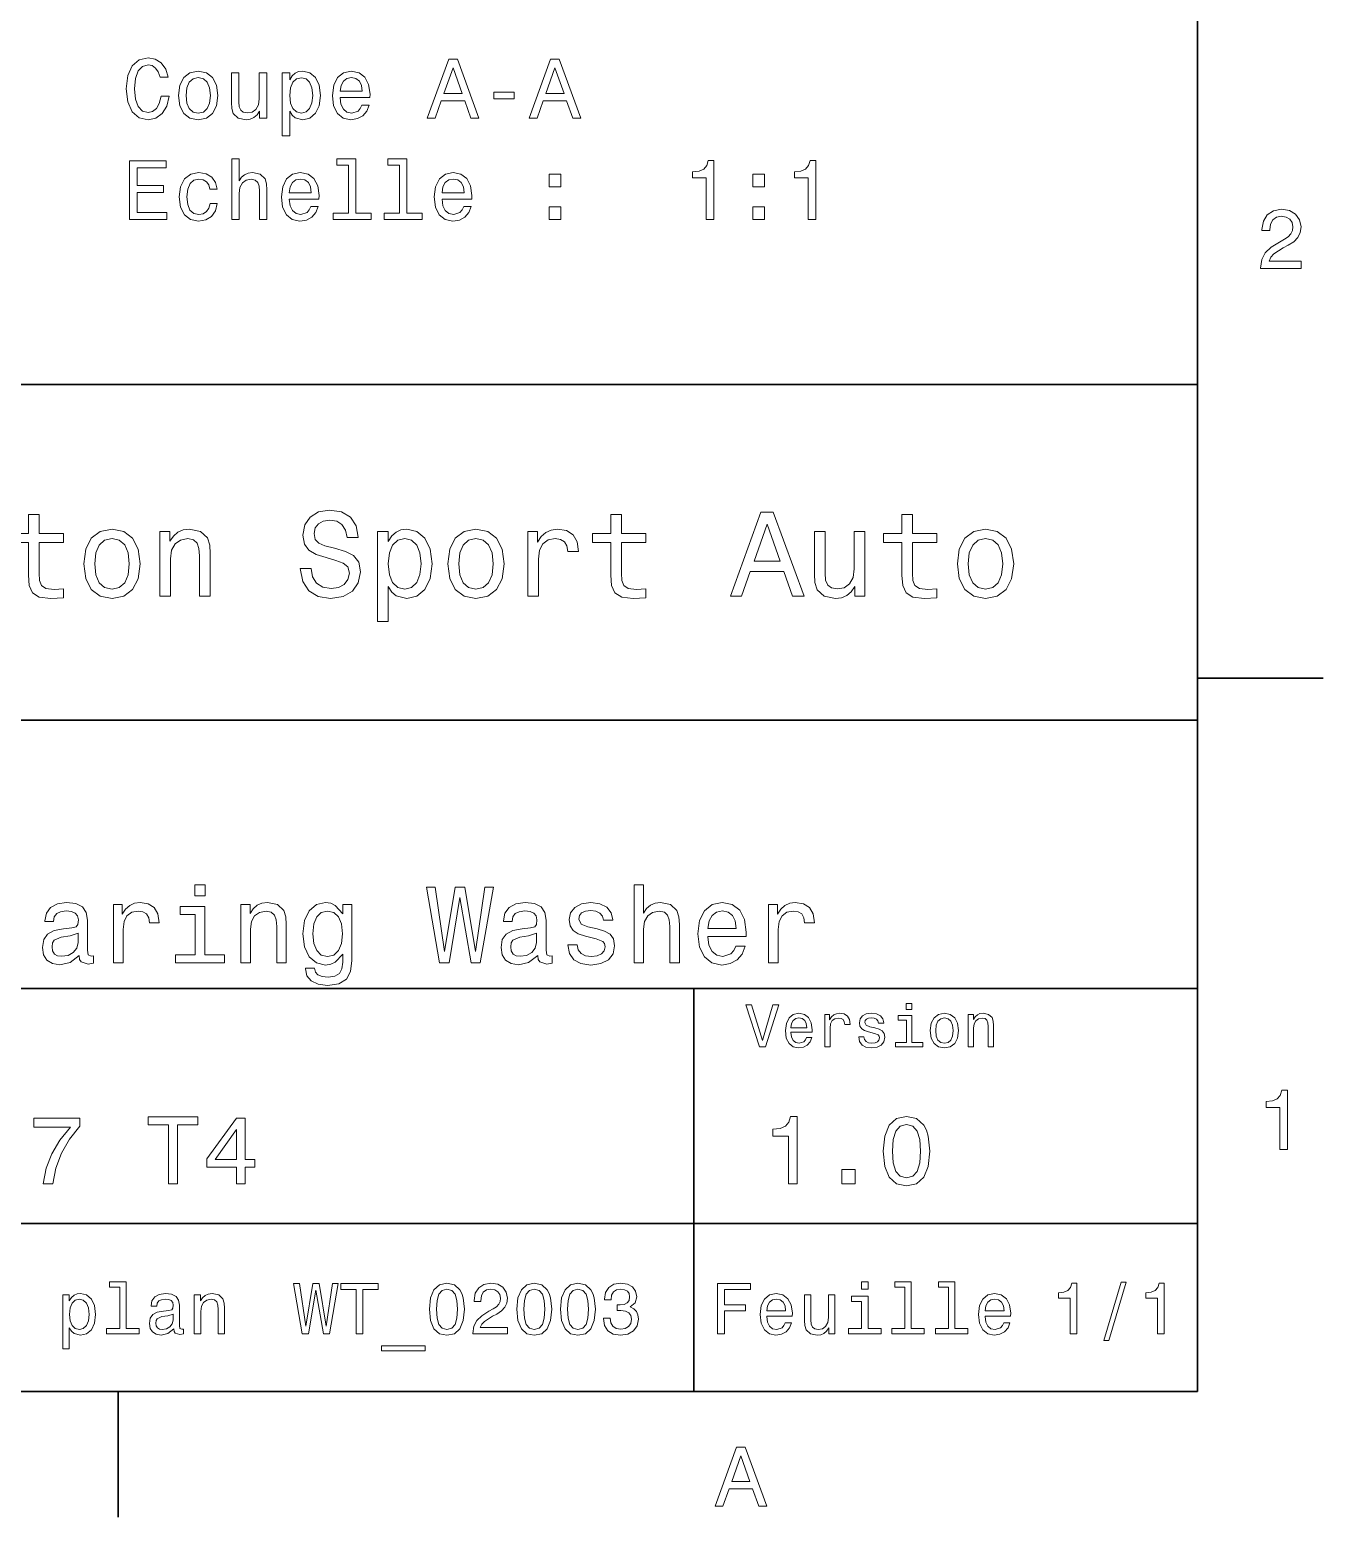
# Model space of a CAD drawing. Extents: x 0 to 297, y 0 to 210.
# Drawn here: x 217.4 to 294.5, y 2.5 to 91.1 of the extents above; entities that cross this region are included whole.
import ezdxf

# ---------------------------------------------------------------- set-up
doc = ezdxf.new("R2010")
doc.units = 0

msp = doc.modelspace()

# ---------------------------------------------------------------- linework, layer by layer
at = {"color": 7, "lineweight": 35}
for p, q in [((287, 10), (287, 200)), ((97, 70), (287, 70)), ((287, 70), (287, 10)), ((162, 50), (287, 50)), ((162, 34), (287, 34)), ((257, 10), (257, 34)), ((162, 20), (287, 20)), ((10, 10), (287, 10)), ((97, 10), (287, 10))]:
    msp.add_line(p, q, dxfattribs=at)
at = {"color": 7, "lineweight": 35, "ltscale": 0.1875}
for p, q in [((287, 52.5), (294.5, 52.5)), ((222.699997, 10), (222.699997, 2.5))]:
    msp.add_line(p, q, dxfattribs=at)
at = {"color": 7, "lineweight": 13}
for points in [[(225.252167, 87.175102), (225.151291, 86.751472), (224.984863, 86.448875), (224.752884, 86.262276), (224.480545, 86.201759), (224.15274, 86.292534), (223.895538, 86.564873), (223.72406, 87.008675), (223.668579, 87.623947), (223.72406, 88.234177), (223.890488, 88.683022), (224.14769, 88.95536), (224.480545, 89.051178), (224.722626, 89.000748), (224.929398, 88.859535), (225.090775, 88.632591), (225.201721, 88.319916), (225.680832, 88.319916), (225.529541, 88.799019), (225.267288, 89.162132), (224.909225, 89.389076), (224.480545, 89.469772), (223.945969, 89.343689), (223.53746, 88.990662), (223.275208, 88.41069), (223.184433, 87.623947), (223.275208, 86.837204), (223.53746, 86.257233), (223.945969, 85.899162), (224.480545, 85.77813), (224.94957, 85.873947), (225.327805, 86.141235), (225.595093, 86.580002), (225.736313, 87.175102)], [(226.296112, 87.225533), (226.376801, 86.61026), (226.608795, 86.156364), (226.976944, 85.873947), (227.471176, 85.77813), (227.960373, 85.873947), (228.328522, 86.151321), (228.560516, 86.605217), (228.646255, 87.225533), (228.560516, 87.840805), (228.328522, 88.299736), (227.960373, 88.577118), (227.471176, 88.677979), (226.976944, 88.577118), (226.608795, 88.294693), (226.376801, 87.840805)], [(232.917862, 88.163574), (232.917862, 88.582161), (232.47406, 88.582161), (232.47406, 84.824959), (232.917862, 84.824959), (232.917862, 86.287491), (233.074203, 86.050461), (233.250717, 85.894119), (233.694519, 85.77813), (234.118149, 85.873947), (234.451004, 86.161407), (234.667862, 86.615303), (234.74855, 87.230576), (234.667862, 87.840805), (234.451004, 88.294693), (234.118149, 88.577118), (233.694519, 88.677979), (233.452454, 88.64772), (233.245682, 88.551903), (233.069168, 88.390518)], [(235.92363, 87.099449), (237.698853, 87.099449), (237.703888, 87.306221), (237.623199, 87.886192), (237.401291, 88.319916), (237.048264, 88.582161), (236.579254, 88.677979), (236.120316, 88.577118), (235.767288, 88.294693), (235.540344, 87.835762), (235.459656, 87.230576), (235.535309, 86.61026), (235.762253, 86.156364), (236.110229, 85.873947), (236.564117, 85.77813), (236.957489, 85.843689), (237.280258, 86.01516), (237.517288, 86.287491), (237.653458, 86.650604), (237.214691, 86.650604), (237.123917, 86.448875), (236.992798, 86.297577), (236.619598, 86.176544), (236.332123, 86.232018), (236.115265, 86.408531), (235.97406, 86.695992), (235.92363, 87.08432)], [(241.118149, 85.873947), (241.582123, 85.873947), (241.950287, 86.902763), (243.34726, 86.902763), (243.715424, 85.873947), (244.189484, 85.873947), (242.908508, 89.37899), (242.394089, 89.37899)], [(242.111664, 87.331436), (242.651291, 88.874664), (243.190918, 87.331436)], [(247.190201, 85.873947), (247.654175, 85.873947), (248.022339, 86.902763), (249.419312, 86.902763), (249.78746, 85.873947), (250.26152, 85.873947), (248.980545, 89.37899), (248.466141, 89.37899)], [(248.183716, 87.331436), (248.723343, 88.874664), (249.26297, 87.331436)], [(226.75, 87.230576), (226.79538, 87.684464), (226.9366, 88.012276), (227.163544, 88.214005), (227.471176, 88.284607), (227.773773, 88.214005), (228.000717, 88.017319), (228.141922, 87.684464), (228.192368, 87.230576), (228.141922, 86.771645), (228.000717, 86.438789), (227.773773, 86.237061), (227.471176, 86.171501), (227.163544, 86.237061), (226.9366, 86.438789), (226.79538, 86.771645)], [(231.551147, 88.582161), (231.107346, 88.582161), (231.107346, 87.018761), (231.056915, 86.655647), (230.91066, 86.393402), (230.683716, 86.232018), (230.386169, 86.181587), (230.149139, 86.221931), (229.997833, 86.342964), (229.912109, 86.549736), (229.891922, 86.842247), (229.891922, 88.582161), (229.44812, 88.582161), (229.44812, 86.801903), (229.463257, 86.443832), (229.559082, 86.146278), (229.851578, 85.873947), (230.320602, 85.77813), (230.572769, 85.813431), (230.789627, 85.904205), (230.976227, 86.060547), (231.127518, 86.287491), (231.127518, 85.873947), (231.551147, 85.873947)], [(233.618881, 86.176544), (233.32132, 86.242104), (233.104462, 86.443832), (232.968292, 86.771645), (232.922913, 87.230576), (232.968292, 87.684464), (233.104462, 88.012276), (233.32132, 88.208961), (233.618881, 88.279564), (233.891205, 88.208961), (234.108063, 88.007233), (234.244232, 87.67942), (234.294662, 87.230576), (234.244232, 86.776688), (234.108063, 86.443832), (233.891205, 86.242104)], [(235.92363, 87.472649), (235.979111, 87.820633), (236.115265, 88.077835), (236.322052, 88.234177), (236.594376, 88.28965), (236.861664, 88.234177), (237.068436, 88.077835), (237.194519, 87.820633), (237.239914, 87.472649)], [(245.077087, 87.028847), (246.297546, 87.028847), (246.297546, 87.427261), (245.077087, 87.427261)], [(223.376083, 79.827118), (225.595093, 79.827118), (225.595093, 80.250748), (223.840057, 80.250748), (223.840057, 81.435905), (225.403458, 81.435905), (225.403458, 81.854492), (223.840057, 81.854492), (223.840057, 82.903488), (225.554749, 82.903488), (225.554749, 83.327118), (223.376083, 83.327118)], [(229.463257, 79.827118), (229.907059, 79.827118), (229.907059, 81.390518), (229.952454, 81.748589), (230.098694, 82.010834), (230.325653, 82.172218), (230.628235, 82.232735), (230.870316, 82.182304), (231.021606, 82.046135), (231.09726, 81.819191), (231.122482, 81.516602), (231.122482, 79.827118), (231.566284, 79.827118), (231.566284, 81.607376), (231.546112, 81.965446), (231.455322, 82.263), (231.157776, 82.535332), (230.693802, 82.631149), (230.441635, 82.595848), (230.224777, 82.500031), (230.043228, 82.348732), (229.907059, 82.14196), (229.907059, 83.448158), (229.463257, 83.448158)], [(236.417862, 83.074959), (236.417862, 80.200317), (235.505035, 80.200317), (235.505035, 79.827118), (237.769455, 79.827118), (237.769455, 80.200317), (236.861664, 80.200317), (236.861664, 83.448158), (235.721893, 83.448158), (235.721893, 83.074959)], [(239.453888, 83.074959), (239.453888, 80.200317), (238.541061, 80.200317), (238.541061, 79.827118), (240.805481, 79.827118), (240.805481, 80.200317), (239.89769, 80.200317), (239.89769, 83.448158), (238.757919, 83.448158), (238.757919, 83.074959)], [(257.740631, 79.827118), (258.199554, 79.827118), (258.199554, 83.352333), (257.856628, 83.352333), (257.765839, 83.044701), (257.58429, 82.837921), (257.306915, 82.716888), (256.923615, 82.676544), (256.923615, 82.318474), (257.740631, 82.318474)], [(263.812683, 79.827118), (264.271606, 79.827118), (264.271606, 83.352333), (263.92868, 83.352333), (263.837891, 83.044701), (263.656342, 82.837921), (263.378967, 82.716888), (262.995667, 82.676544), (262.995667, 82.318474), (263.812683, 82.318474)], [(228.152008, 81.637634), (228.590775, 81.637634), (228.5, 82.041092), (228.283142, 82.358818), (227.945236, 82.555504), (227.506485, 82.631149), (227.022339, 82.530289), (226.654175, 82.247864), (226.422195, 81.788933), (226.341492, 81.17366), (226.417145, 80.563431), (226.644089, 80.109535), (227.002167, 79.827118), (227.491348, 79.7313), (227.925064, 79.806946), (228.26297, 80.018761), (228.494949, 80.351616), (228.595825, 80.795418), (228.172195, 80.795418), (228.096542, 80.513), (227.955322, 80.301178), (227.753601, 80.170059), (227.506485, 80.129715), (227.198853, 80.195274), (226.976944, 80.397003), (226.840775, 80.724815), (226.79538, 81.188789), (226.840775, 81.642677), (226.981979, 81.97049), (227.208939, 82.172218), (227.506485, 82.242821), (227.768723, 82.197433), (227.965424, 82.081444), (228.096542, 81.889801)], [(232.887604, 81.05262), (234.662827, 81.05262), (234.667862, 81.259392), (234.587173, 81.839363), (234.365265, 82.273087), (234.012253, 82.535332), (233.543228, 82.631149), (233.08429, 82.530289), (232.731262, 82.247864), (232.504318, 81.788933), (232.42363, 81.183746), (232.499283, 80.563431), (232.726227, 80.109535), (233.074203, 79.827118), (233.528091, 79.7313), (233.921463, 79.79686), (234.244232, 79.96833), (234.481262, 80.240662), (234.617432, 80.603775), (234.17868, 80.603775), (234.087891, 80.402046), (233.956772, 80.250748), (233.583572, 80.129715), (233.296112, 80.185188), (233.079254, 80.361702), (232.938034, 80.649162), (232.887604, 81.037491)], [(241.995682, 81.05262), (243.770889, 81.05262), (243.77594, 81.259392), (243.695251, 81.839363), (243.473343, 82.273087), (243.120316, 82.535332), (242.651291, 82.631149), (242.192368, 82.530289), (241.83934, 82.247864), (241.612396, 81.788933), (241.531693, 81.183746), (241.607346, 80.563431), (241.83429, 80.109535), (242.182281, 79.827118), (242.636169, 79.7313), (243.029541, 79.79686), (243.35231, 79.96833), (243.58934, 80.240662), (243.725494, 80.603775), (243.286743, 80.603775), (243.195969, 80.402046), (243.064835, 80.250748), (242.691635, 80.129715), (242.404175, 80.185188), (242.187317, 80.361702), (242.046112, 80.649162), (241.995682, 81.037491)], [(248.375366, 81.78389), (249.07132, 81.78389), (249.07132, 82.535332), (248.375366, 82.535332)], [(260.51944, 81.78389), (261.215424, 81.78389), (261.215424, 82.535332), (260.51944, 82.535332)], [(232.887604, 81.425819), (232.943085, 81.773804), (233.079254, 82.031006), (233.286026, 82.187347), (233.55835, 82.242821), (233.825653, 82.187347), (234.032425, 82.031006), (234.158493, 81.773804), (234.203888, 81.425819)], [(241.995682, 81.425819), (242.051147, 81.773804), (242.187317, 82.031006), (242.394089, 82.187347), (242.666428, 82.242821), (242.933716, 82.187347), (243.140488, 82.031006), (243.266571, 81.773804), (243.311951, 81.425819)], [(248.375366, 79.827118), (249.07132, 79.827118), (249.07132, 80.57856), (248.375366, 80.57856)], [(260.51944, 79.827118), (261.215424, 79.827118), (261.215424, 80.57856), (260.51944, 80.57856)], [(290.76947, 76.916786), (293.175079, 76.916786), (293.175079, 77.350502), (291.273773, 77.350502), (291.3797, 77.587532), (291.561249, 77.784218), (292.121033, 78.142288), (292.418579, 78.293587), (292.751434, 78.510445), (292.988464, 78.762604), (293.124634, 79.060158), (293.175079, 79.398056), (293.089355, 79.821686), (292.852325, 80.154541), (292.489197, 80.366356), (292.020172, 80.442001), (291.536041, 80.35627), (291.167877, 80.119232), (290.930847, 79.740997), (290.850159, 79.241714), (290.850159, 79.171112), (291.309082, 79.171112), (291.309082, 79.211456), (291.354462, 79.554398), (291.490631, 79.806557), (291.707489, 79.967941), (291.994965, 80.023415), (292.287476, 79.972984), (292.504333, 79.846901), (292.645538, 79.650215), (292.695984, 79.403099), (292.660675, 79.171112), (292.56485, 78.974426), (292.403473, 78.802956), (292.181549, 78.651657), (291.884003, 78.490273), (291.389771, 78.177589), (291.041779, 77.844742), (290.835022, 77.441284), (290.76947, 76.931915)], [(217.353027, 60.579971), (217.353027, 58.64193), (217.396255, 58.015129), (217.597992, 57.582851), (218.001434, 57.330688), (218.685883, 57.244236), (219.43515, 57.280258), (219.43515, 57.827808), (218.887604, 57.78458), (218.390488, 57.842216), (218.123917, 58.022331), (218.008652, 58.324928), (217.98703, 58.75), (217.98703, 60.579971), (219.43515, 60.579971), (219.43515, 61.120316), (217.98703, 61.120316), (217.98703, 62.251438), (217.353027, 62.251438), (217.353027, 61.120316), (216.257935, 61.120316), (216.257935, 60.579971)], [(234.20462, 59.030979), (233.548996, 59.030979), (233.693085, 58.267288), (234.053314, 57.70533), (234.608078, 57.366714), (235.357361, 57.244236), (236.099426, 57.359509), (236.654175, 57.67651), (237.007202, 58.17363), (237.136902, 58.82925), (237.028824, 59.420029), (236.726227, 59.801872), (236.236313, 60.054031), (235.580704, 60.241352), (235.018738, 60.378242), (234.651306, 60.536743), (234.442368, 60.767288), (234.377533, 61.127522), (234.442368, 61.451729), (234.629684, 61.696686), (234.917877, 61.862389), (235.314133, 61.920029), (235.71759, 61.84798), (236.034592, 61.653458), (236.24353, 61.32925), (236.344391, 60.889767), (237, 60.889767), (237, 60.904179), (236.884735, 61.581409), (236.546112, 62.085732), (236.01297, 62.402737), (235.292511, 62.510807), (234.644104, 62.402737), (234.139771, 62.100143), (233.815567, 61.631844), (233.700287, 61.026657), (233.793961, 60.486309), (234.067734, 60.118874), (234.5, 59.873917), (235.09079, 59.6866), (235.674362, 59.520893), (236.113831, 59.362389), (236.380402, 59.131844), (236.47406, 58.757202), (236.387619, 58.375359), (236.164276, 58.087173), (235.825653, 57.907059), (235.386169, 57.849422), (234.896255, 57.928673), (234.521622, 58.159222), (234.283875, 58.533859)], [(252.05043, 60.579971), (252.05043, 58.64193), (252.093658, 58.015129), (252.29538, 57.582851), (252.698853, 57.330688), (253.383286, 57.244236), (254.132568, 57.280258), (254.132568, 57.827808), (253.585022, 57.78458), (253.087891, 57.842216), (252.82132, 58.022331), (252.706055, 58.324928), (252.684448, 58.75), (252.684448, 60.579971), (254.132568, 60.579971), (254.132568, 61.120316), (252.684448, 61.120316), (252.684448, 62.251438), (252.05043, 62.251438), (252.05043, 61.120316), (250.955322, 61.120316), (250.955322, 60.579971)], [(259.175781, 57.381123), (259.838623, 57.381123), (260.364563, 58.850864), (262.360229, 58.850864), (262.886169, 57.381123), (263.563416, 57.381123), (261.733429, 62.388329), (260.998566, 62.388329)], [(269.399109, 60.579971), (269.399109, 58.64193), (269.442352, 58.015129), (269.644073, 57.582851), (270.047546, 57.330688), (270.731995, 57.244236), (271.481262, 57.280258), (271.481262, 57.827808), (270.933716, 57.78458), (270.436584, 57.842216), (270.170013, 58.022331), (270.054749, 58.324928), (270.033142, 58.75), (270.033142, 60.579971), (271.481262, 60.579971), (271.481262, 61.120316), (270.033142, 61.120316), (270.033142, 62.251438), (269.399109, 62.251438), (269.399109, 61.120316), (268.304016, 61.120316), (268.304016, 60.579971)], [(220.65274, 59.311958), (220.768005, 58.432995), (221.099426, 57.78458), (221.625366, 57.381123), (222.331421, 57.244236), (223.030258, 57.381123), (223.556198, 57.777374), (223.887604, 58.425793), (224.010086, 59.311958), (223.887604, 60.190922), (223.556198, 60.846542), (223.030258, 61.242794), (222.331421, 61.386887), (221.625366, 61.242794), (221.099426, 60.839336), (220.768005, 60.190922)], [(225.177246, 57.381123), (225.811249, 57.381123), (225.811249, 59.614552), (225.876083, 60.12608), (226.085022, 60.500717), (226.409225, 60.731266), (226.841507, 60.817722), (227.187317, 60.745674), (227.403458, 60.551151), (227.511536, 60.226944), (227.547546, 59.794666), (227.547546, 57.381123), (228.181564, 57.381123), (228.181564, 59.924351), (228.15274, 60.435879), (228.023056, 60.86095), (227.597992, 61.25), (226.935165, 61.386887), (226.567719, 61.336452), (226.257935, 61.199566), (225.991364, 60.969017), (225.782425, 60.659222), (225.782425, 61.25), (225.177246, 61.25)], [(238.786743, 60.652016), (238.786743, 61.25), (238.15274, 61.25), (238.15274, 55.882565), (238.786743, 55.882565), (238.786743, 57.971901), (239.010101, 57.633286), (239.262253, 57.409943), (239.896271, 57.244236), (240.50145, 57.381123), (240.976959, 57.791786), (241.286743, 58.440201), (241.402023, 59.319164), (241.286743, 60.190922), (240.976959, 60.839336), (240.50145, 61.242794), (239.896271, 61.386887), (239.550446, 61.343658), (239.255051, 61.206772), (239.002899, 60.976223)], [(242.338623, 59.311958), (242.453888, 58.432995), (242.785309, 57.78458), (243.311249, 57.381123), (244.017303, 57.244236), (244.716141, 57.381123), (245.242081, 57.777374), (245.573486, 58.425793), (245.695969, 59.311958), (245.573486, 60.190922), (245.242081, 60.846542), (244.716141, 61.242794), (244.017303, 61.386887), (243.311249, 61.242794), (242.785309, 60.839336), (242.453888, 60.190922)], [(247.100861, 57.381123), (247.734863, 57.381123), (247.734863, 59.592937), (247.799713, 60.12608), (247.994232, 60.507923), (248.311249, 60.738472), (248.736313, 60.817722), (249.053314, 60.767288), (249.291077, 60.623199), (249.435165, 60.378242), (249.485596, 60.046829), (250.126801, 60.046829), (250.040344, 60.630402), (249.802597, 61.048271), (249.406342, 61.30043), (248.865997, 61.386887), (248.498566, 61.32925), (248.181549, 61.185158), (247.900574, 60.940201), (247.677246, 60.608788), (247.677246, 61.25), (247.100861, 61.25)], [(260.595093, 59.463257), (261.365997, 61.667866), (262.136902, 59.463257)], [(267.194519, 61.25), (266.560516, 61.25), (266.560516, 59.016571), (266.488464, 58.497837), (266.279541, 58.123196), (265.955322, 57.892651), (265.530243, 57.820602), (265.19165, 57.878242), (264.975494, 58.051151), (264.853027, 58.346542), (264.824219, 58.764408), (264.824219, 61.25), (264.190186, 61.25), (264.190186, 58.706772), (264.211792, 58.195244), (264.348694, 57.770172), (264.766571, 57.381123), (265.436584, 57.244236), (265.796814, 57.294666), (266.106628, 57.424351), (266.373199, 57.647694), (266.589325, 57.971901), (266.589325, 57.381123), (267.194519, 57.381123)], [(272.698853, 59.311958), (272.814117, 58.432995), (273.145508, 57.78458), (273.671448, 57.381123), (274.377502, 57.244236), (275.076355, 57.381123), (275.602295, 57.777374), (275.933716, 58.425793), (276.056183, 59.311958), (275.933716, 60.190922), (275.602295, 60.846542), (275.076355, 61.242794), (274.377502, 61.386887), (273.671448, 61.242794), (273.145508, 60.839336), (272.814117, 60.190922)], [(221.301147, 59.319164), (221.365997, 59.967579), (221.567719, 60.435879), (221.891937, 60.72406), (222.331421, 60.824928), (222.763687, 60.72406), (223.087891, 60.443081), (223.289627, 59.967579), (223.361679, 59.319164), (223.289627, 58.663544), (223.087891, 58.188038), (222.763687, 57.899853), (222.331421, 57.806194), (221.891937, 57.899853), (221.567719, 58.188038), (221.365997, 58.663544)], [(239.788193, 57.8134), (239.363129, 57.907059), (239.053314, 58.195244), (238.858795, 58.663544), (238.793945, 59.319164), (238.858795, 59.967579), (239.053314, 60.435879), (239.363129, 60.716858), (239.788193, 60.817722), (240.177246, 60.716858), (240.48703, 60.428673), (240.681564, 59.960373), (240.753601, 59.319164), (240.681564, 58.67075), (240.48703, 58.195244), (240.177246, 57.907059)], [(242.98703, 59.319164), (243.05188, 59.967579), (243.253601, 60.435879), (243.57782, 60.72406), (244.017303, 60.824928), (244.449585, 60.72406), (244.773773, 60.443081), (244.97551, 59.967579), (245.047546, 59.319164), (244.97551, 58.663544), (244.773773, 58.188038), (244.449585, 57.899853), (244.017303, 57.806194), (243.57782, 57.899853), (243.253601, 58.188038), (243.05188, 58.663544)], [(273.34726, 59.319164), (273.412109, 59.967579), (273.613831, 60.435879), (273.938019, 60.72406), (274.377502, 60.824928), (274.809784, 60.72406), (275.134003, 60.443081), (275.335724, 59.967579), (275.407776, 59.319164), (275.335724, 58.663544), (275.134003, 58.188038), (274.809784, 57.899853), (274.377502, 57.806194), (273.938019, 57.899853), (273.613831, 58.188038), (273.412109, 58.663544)], [(227.873199, 40.185879), (227.270172, 40.185879), (227.270172, 39.537464), (227.873199, 39.537464)], [(241.840057, 35.530258), (242.41066, 35.530258), (243.059082, 39.433716), (243.726944, 35.530258), (244.271606, 35.530258), (245.062683, 40.036743), (244.543945, 40.036743), (243.986313, 36.204609), (243.344391, 40.036743), (242.780258, 40.036743), (242.151306, 36.204609), (241.593658, 40.036743), (241.061966, 40.036743)], [(253.433716, 35.530258), (254.004333, 35.530258), (254.004333, 37.540344), (254.062683, 38.000721), (254.250732, 38.337894), (254.542511, 38.545387), (254.931549, 38.623199), (255.242798, 38.558357), (255.437317, 38.383286), (255.534576, 38.091499), (255.567017, 37.70245), (255.567017, 35.530258), (256.137604, 35.530258), (256.137604, 37.819164), (256.111664, 38.279537), (255.994965, 38.662102), (255.612396, 39.012245), (255.015854, 39.135445), (254.69165, 39.090057), (254.412827, 38.966858), (254.179398, 38.772331), (254.004333, 38.506485), (254.004333, 40.185879), (253.433716, 40.185879)], [(220.371048, 35.98415), (220.371048, 35.964695), (220.403458, 35.744236), (220.500732, 35.588615), (220.909225, 35.465416), (221.226959, 35.517288), (221.226959, 35.958214), (221.09079, 35.938759), (220.909225, 36.023052), (220.876801, 36.282421), (220.876801, 38.085014), (220.798996, 38.545387), (220.572052, 38.869595), (220.176514, 39.064121), (219.618881, 39.135445), (219.074219, 39.057636), (218.672195, 38.837173), (218.419312, 38.493515), (218.335022, 38.039623), (218.335022, 38.000721), (218.84726, 38.000721), (218.892654, 38.273052), (219.035309, 38.467579), (219.268738, 38.584293), (219.599426, 38.629681), (219.917145, 38.59726), (220.144104, 38.5), (220.280273, 38.331409), (220.325653, 38.09798), (220.299713, 37.825645), (220.195969, 37.68948), (219.9366, 37.624638), (219.450287, 37.572765), (218.892654, 37.456051), (218.497131, 37.248558), (218.263687, 36.924351), (218.192368, 36.444523), (218.257202, 36.016571), (218.458221, 35.698845), (218.782425, 35.497837), (219.229828, 35.426514), (219.832855, 35.562679)], [(222.420029, 35.530258), (222.990631, 35.530258), (222.990631, 37.520893), (223.048996, 38.000721), (223.22406, 38.344379), (223.509369, 38.551872), (223.891937, 38.623199), (224.177246, 38.577808), (224.39122, 38.448124), (224.520905, 38.227665), (224.566284, 37.929394), (225.143372, 37.929394), (225.065567, 38.454609), (224.851593, 38.830692), (224.494965, 39.057636), (224.008652, 39.135445), (223.677963, 39.083572), (223.392654, 38.953888), (223.139771, 38.733429), (222.938766, 38.435158), (222.938766, 39.012245), (222.420029, 39.012245)], [(230.01297, 35.530258), (230.583572, 35.530258), (230.583572, 37.540344), (230.641937, 38.000721), (230.829971, 38.337894), (231.121765, 38.545387), (231.510803, 38.623199), (231.822052, 38.558357), (232.016571, 38.383286), (232.113831, 38.091499), (232.146255, 37.70245), (232.146255, 35.530258), (232.716858, 35.530258), (232.716858, 37.819164), (232.690918, 38.279537), (232.574219, 38.662102), (232.19165, 39.012245), (231.595108, 39.135445), (231.264404, 39.090057), (230.985596, 38.966858), (230.745682, 38.759365), (230.557648, 38.480545), (230.557648, 39.012245), (230.01297, 39.012245)], [(236.626801, 35.685879), (236.626801, 39.012245), (236.082138, 39.012245), (236.082138, 38.448124), (235.634735, 38.960373), (235.362396, 39.090057), (235.057648, 39.135445), (234.506485, 39.005764), (234.078537, 38.642651), (233.799713, 38.059078), (233.702454, 37.274494), (233.799713, 36.483429), (234.078537, 35.899857), (234.506485, 35.530258), (235.057648, 35.407059), (235.368881, 35.45245), (235.62825, 35.569164), (236.082138, 36.061958), (236.082138, 35.569164), (236.030258, 35.180115), (235.887604, 34.901295), (235.61528, 34.739193), (235.206772, 34.680836), (234.850143, 34.719738), (234.59726, 34.817001), (234.44812, 34.985588), (234.40274, 35.212536), (233.851593, 35.212536), (233.851593, 35.1866), (233.935883, 34.771614), (234.195251, 34.460373), (234.610229, 34.259365), (235.174347, 34.188038), (235.848709, 34.285301), (236.296112, 34.557636), (236.548996, 35.030979)], [(247.695251, 35.98415), (247.695251, 35.964695), (247.727661, 35.744236), (247.824921, 35.588615), (248.233429, 35.465416), (248.551147, 35.517288), (248.551147, 35.958214), (248.414978, 35.938759), (248.233429, 36.023052), (248.201004, 36.282421), (248.201004, 38.085014), (248.123199, 38.545387), (247.896255, 38.869595), (247.500717, 39.064121), (246.943085, 39.135445), (246.398407, 39.057636), (245.996399, 38.837173), (245.743515, 38.493515), (245.659225, 38.039623), (245.659225, 38.000721), (246.171478, 38.000721), (246.216858, 38.273052), (246.359512, 38.467579), (246.592941, 38.584293), (246.92363, 38.629681), (247.241364, 38.59726), (247.468292, 38.5), (247.604462, 38.331409), (247.649857, 38.09798), (247.623917, 37.825645), (247.520172, 37.68948), (247.260803, 37.624638), (246.774506, 37.572765), (246.216858, 37.456051), (245.82132, 37.248558), (245.587891, 36.924351), (245.516571, 36.444523), (245.581421, 36.016571), (245.782425, 35.698845), (246.106628, 35.497837), (246.554031, 35.426514), (247.157059, 35.562679)], [(251.235596, 37.559795), (250.684448, 37.68948), (250.27594, 37.838615), (250.139771, 38.143372), (250.17868, 38.357346), (250.31485, 38.512966), (250.535309, 38.610229), (250.853027, 38.649136), (251.157776, 38.610229), (251.397705, 38.493515), (251.553314, 38.318443), (251.618164, 38.085014), (252.175797, 38.085014), (252.175797, 38.09798), (252.078522, 38.519451), (251.812683, 38.850143), (251.397705, 39.057636), (250.853027, 39.135445), (250.30188, 39.057636), (249.899857, 38.843658), (249.646973, 38.525936), (249.569168, 38.123917), (249.627518, 37.734871), (249.809082, 37.462536), (250.107346, 37.268009), (250.541779, 37.131844), (251.177231, 36.976223), (251.566284, 36.814121), (251.670029, 36.684437), (251.708923, 36.489914), (251.650574, 36.25), (251.494965, 36.068443), (251.242065, 35.951729), (250.904907, 35.912823), (250.548279, 35.951729), (250.28891, 36.087894), (250.113831, 36.308357), (250.042511, 36.61311), (249.491364, 36.61311), (249.582138, 36.094379), (249.847992, 35.7183), (250.269455, 35.491352), (250.853027, 35.407059), (251.46254, 35.491352), (251.909943, 35.7183), (252.182281, 36.081409), (252.279541, 36.554752), (252.208221, 36.963257), (252.007202, 37.242073), (251.676514, 37.42363)], [(257.836456, 37.105907), (260.118896, 37.105907), (260.125366, 37.371758), (260.021606, 38.117435), (259.736328, 38.675072), (259.28241, 39.012245), (258.679382, 39.135445), (258.089355, 39.005764), (257.635437, 38.642651), (257.343658, 38.052593), (257.239929, 37.274494), (257.337189, 36.476944), (257.628967, 35.893372), (258.076355, 35.530258), (258.659943, 35.407059), (259.16571, 35.491352), (259.580688, 35.711815), (259.885437, 36.061958), (260.060516, 36.528816), (259.496399, 36.528816), (259.3797, 36.269451), (259.21109, 36.074928), (258.731262, 35.919308), (258.361664, 35.990631), (258.082855, 36.217579), (257.901306, 36.587173), (257.836456, 37.086452)], [(261.45462, 35.530258), (262.025208, 35.530258), (262.025208, 37.520893), (262.083557, 38.000721), (262.258667, 38.344379), (262.543945, 38.551872), (262.926514, 38.623199), (263.211823, 38.577808), (263.425781, 38.448124), (263.555481, 38.227665), (263.600861, 37.929394), (264.177948, 37.929394), (264.100159, 38.454609), (263.886169, 38.830692), (263.529541, 39.057636), (263.043213, 39.135445), (262.712524, 39.083572), (262.427246, 38.953888), (262.174347, 38.733429), (261.973328, 38.435158), (261.973328, 39.012245), (261.45462, 39.012245)], [(227.85376, 36.010086), (227.85376, 38.895531), (226.388336, 38.895531), (226.388336, 38.409222), (227.283142, 38.409222), (227.283142, 36.010086), (226.115997, 36.010086), (226.115997, 35.530258), (229.033875, 35.530258), (229.033875, 36.010086)], [(234.292511, 37.274494), (234.350861, 37.851585), (234.52594, 38.279537), (234.798279, 38.532421), (235.161377, 38.623199), (235.543945, 38.532421), (235.829254, 38.279537), (236.004333, 37.851585), (236.069168, 37.274494), (236.004333, 36.684437), (235.829254, 36.262966), (235.543945, 36.003601), (235.161377, 35.919308), (234.798279, 36.003601), (234.52594, 36.262966), (234.350861, 36.690922)], [(257.836456, 37.585735), (257.907776, 38.033138), (258.082855, 38.363831), (258.348694, 38.564842), (258.698853, 38.636166), (259.042511, 38.564842), (259.30835, 38.363831), (259.470459, 38.033138), (259.528809, 37.585735)], [(220.306198, 36.749279), (220.228394, 36.412102), (220.020905, 36.152737), (219.709656, 35.98415), (219.327087, 35.925793), (219.080688, 35.958214), (218.905624, 36.061958), (218.795395, 36.243515), (218.76297, 36.496395), (218.78891, 36.723343), (218.892654, 36.885445), (219.307648, 37.067001), (219.832855, 37.14481), (220.306198, 37.30043)], [(247.630402, 36.749279), (247.552597, 36.412102), (247.345093, 36.152737), (247.033859, 35.98415), (246.651306, 35.925793), (246.404907, 35.958214), (246.229828, 36.061958), (246.119598, 36.243515), (246.087173, 36.496395), (246.113113, 36.723343), (246.216858, 36.885445), (246.631836, 37.067001), (247.157059, 37.14481), (247.630402, 37.30043)], [(261.71109, 33.03458), (261.08429, 30.905619), (260.439484, 33.03458), (260.09726, 33.03458), (260.904175, 30.530979), (261.264404, 30.530979), (262.053314, 33.03458)], [(269.992798, 33.117435), (269.657776, 33.117435), (269.657776, 32.757202), (269.992798, 32.757202)], [(262.784576, 31.40634), (264.052582, 31.40634), (264.056183, 31.554033), (263.998566, 31.9683), (263.840057, 32.278099), (263.587891, 32.465416), (263.252869, 32.533859), (262.925079, 32.461815), (262.672913, 32.260086), (262.510803, 31.932276), (262.453156, 31.5), (262.507202, 31.056915), (262.669312, 30.732708), (262.917877, 30.530979), (263.242065, 30.462536), (263.523041, 30.509365), (263.753601, 30.631844), (263.922913, 30.826368), (264.020172, 31.085733), (263.706787, 31.085733), (263.641937, 30.941643), (263.548279, 30.833572), (263.281708, 30.747118), (263.076355, 30.786743), (262.921478, 30.912823), (262.820618, 31.118155), (262.784576, 31.395533)], [(262.784576, 31.672911), (262.824219, 31.921469), (262.921478, 32.105186), (263.069153, 32.216858), (263.263702, 32.256485), (263.45462, 32.216858), (263.602295, 32.105186), (263.692352, 31.921469), (263.724792, 31.672911)], [(264.794678, 30.530979), (265.111664, 30.530979), (265.111664, 31.636887), (265.144104, 31.903458), (265.241364, 32.094379), (265.399841, 32.209652), (265.612396, 32.249279), (265.770905, 32.224064), (265.889771, 32.152016), (265.961823, 32.029537), (265.98703, 31.863832), (266.307648, 31.863832), (266.264404, 32.155621), (266.145538, 32.364552), (265.947418, 32.490635), (265.677246, 32.533859), (265.49353, 32.505043), (265.335022, 32.432995), (265.194519, 32.310516), (265.082855, 32.144814), (265.082855, 32.465416), (264.794678, 32.465416)], [(267.791779, 31.658501), (267.485596, 31.730547), (267.258636, 31.8134), (267.182983, 31.982708), (267.20462, 32.101585), (267.280273, 32.188038), (267.40274, 32.242073), (267.579254, 32.263687), (267.748566, 32.242073), (267.881836, 32.177231), (267.968292, 32.079971), (268.004333, 31.950287), (268.314117, 31.950287), (268.314117, 31.957493), (268.260101, 32.191643), (268.112396, 32.375359), (267.881836, 32.490635), (267.579254, 32.533859), (267.273041, 32.490635), (267.049713, 32.371758), (266.90921, 32.195244), (266.865997, 31.971901), (266.898407, 31.755764), (266.999268, 31.604465), (267.164978, 31.496397), (267.406342, 31.420748), (267.759369, 31.334293), (267.975494, 31.244236), (268.033142, 31.17219), (268.054749, 31.064121), (268.022339, 30.930836), (267.935883, 30.829971), (267.79538, 30.765129), (267.608063, 30.743515), (267.409943, 30.765129), (267.265839, 30.840778), (267.168579, 30.963255), (267.128967, 31.132565), (266.822754, 31.132565), (266.873199, 30.844379), (267.020905, 30.635447), (267.255035, 30.509365), (267.579254, 30.462536), (267.917877, 30.509365), (268.166412, 30.635447), (268.317719, 30.837175), (268.371765, 31.100143), (268.332123, 31.327089), (268.220459, 31.481987), (268.036743, 31.582851)], [(269.981995, 30.79755), (269.981995, 32.400574), (269.167877, 32.400574), (269.167877, 32.130402), (269.664978, 32.130402), (269.664978, 30.79755), (269.016571, 30.79755), (269.016571, 30.530979), (270.637604, 30.530979), (270.637604, 30.79755)], [(271.087891, 31.496397), (271.145538, 31.056915), (271.311249, 30.732708), (271.574219, 30.530979), (271.927246, 30.462536), (272.276672, 30.530979), (272.539612, 30.729107), (272.705322, 31.053314), (272.766571, 31.496397), (272.705322, 31.935879), (272.539612, 32.263687), (272.276672, 32.461815), (271.927246, 32.533859), (271.574219, 32.461815), (271.311249, 32.260086), (271.145538, 31.935879)], [(271.412109, 31.5), (271.444519, 31.824207), (271.54538, 32.058357), (271.707489, 32.20245), (271.927246, 32.25288), (272.143372, 32.20245), (272.305481, 32.061958), (272.406342, 31.824207), (272.442352, 31.5), (272.406342, 31.17219), (272.305481, 30.934437), (272.143372, 30.790344), (271.927246, 30.743515), (271.707489, 30.790344), (271.54538, 30.934437), (271.444519, 31.17219)], [(273.350159, 30.530979), (273.667145, 30.530979), (273.667145, 31.647694), (273.699554, 31.903458), (273.804047, 32.090778), (273.966125, 32.206051), (274.182281, 32.249279), (274.355194, 32.213257), (274.463257, 32.115993), (274.517303, 31.95389), (274.535309, 31.737751), (274.535309, 30.530979), (274.852295, 30.530979), (274.852295, 31.802593), (274.837891, 32.058357), (274.773041, 32.270893), (274.560516, 32.465416), (274.229095, 32.533859), (274.04538, 32.508644), (273.890503, 32.440201), (273.757202, 32.324928), (273.65274, 32.170029), (273.65274, 32.465416), (273.350159, 32.465416)], [(291.909241, 24.416786), (292.368164, 24.416786), (292.368164, 27.942001), (292.025208, 27.942001), (291.934448, 27.634365), (291.752899, 27.427593), (291.475525, 27.306557), (291.092224, 27.266211), (291.092224, 26.90814), (291.909241, 26.90814)], [(218.221893, 22.360231), (218.804031, 22.360231), (218.994232, 23.311239), (219.328522, 24.198849), (219.801147, 25.023056), (220.417862, 25.795389), (220.417862, 26.273777), (217.674347, 26.273777), (217.674347, 25.749281), (219.864548, 25.749281), (219.230545, 24.971182), (218.752167, 24.158503), (218.417862, 23.293949)], [(225.697403, 22.360231), (226.227661, 22.360231), (226.227661, 25.876081), (227.438034, 25.876081), (227.438034, 26.360231), (224.481262, 26.360231), (224.481262, 25.876081), (225.697403, 25.876081)], [(229.749268, 22.360231), (230.268005, 22.360231), (230.268005, 23.351585), (230.838608, 23.351585), (230.838608, 23.812681), (230.268005, 23.812681), (230.268005, 26.273777), (229.743515, 26.273777), (227.991348, 23.858791), (227.991348, 23.351585), (229.749268, 23.351585)], [(262.631134, 22.360231), (263.155609, 22.360231), (263.155609, 26.38905), (262.763702, 26.38905), (262.659943, 26.037464), (262.452454, 25.801153), (262.135437, 25.662825), (261.697418, 25.616714), (261.697418, 25.207493), (262.631134, 25.207493)], [(268.285309, 24.314121), (268.371765, 23.409224), (268.642639, 22.763689), (269.074921, 22.371759), (269.674347, 22.244957), (270.268005, 22.371759), (270.700287, 22.763689), (270.965424, 23.409224), (271.057648, 24.314121), (270.965424, 25.213257), (270.855896, 25.570606), (270.700287, 25.864553), (270.268005, 26.256485), (269.674347, 26.38905), (269.074921, 26.256485), (268.642639, 25.858791), (268.371765, 25.213257)], [(268.838623, 24.314121), (268.884735, 25.011528), (269.028809, 25.51297), (269.288177, 25.806917), (269.674347, 25.910664), (270.054749, 25.806917), (270.314117, 25.51297), (270.458221, 25.011528), (270.504333, 24.314121), (270.458221, 23.610952), (270.314117, 23.10951), (270.054749, 22.815563), (269.674347, 22.717581), (269.288177, 22.815563), (269.028809, 23.10951), (268.884735, 23.610952)], [(228.475494, 23.812681), (229.749268, 25.605188), (229.749268, 23.812681)], [(265.806915, 22.360231), (266.602295, 22.360231), (266.602295, 23.219021), (265.806915, 23.219021)], [(222.788193, 16.212536), (222.788193, 13.748559), (222.005768, 13.748559), (222.005768, 13.428675), (223.946686, 13.428675), (223.946686, 13.748559), (223.168594, 13.748559), (223.168594, 16.532421), (222.19165, 16.532421), (222.19165, 16.212536)], [(233.665695, 13.428675), (234.046097, 13.428675), (234.478378, 16.030981), (234.92363, 13.428675), (235.286743, 13.428675), (235.814117, 16.432999), (235.468292, 16.432999), (235.096527, 13.878242), (234.668579, 16.432999), (234.292496, 16.432999), (233.873184, 13.878242), (233.501434, 16.432999), (233.146973, 16.432999)], [(236.886154, 13.428675), (237.283859, 13.428675), (237.283859, 16.065563), (238.191635, 16.065563), (238.191635, 16.428675), (235.97406, 16.428675), (235.97406, 16.065563), (236.886154, 16.065563)], [(241.247833, 14.894093), (241.312668, 14.215418), (241.515839, 13.731268), (241.840057, 13.43732), (242.289612, 13.342219), (242.734863, 13.43732), (243.059067, 13.731268), (243.257919, 14.215418), (243.327087, 14.894093), (243.257919, 15.568444), (243.175781, 15.836456), (243.059067, 16.056917), (242.734863, 16.350864), (242.289612, 16.450289), (241.840057, 16.350864), (241.515839, 16.052593), (241.312668, 15.568444)], [(241.662811, 14.894093), (241.697403, 15.417148), (241.805466, 15.793228), (242, 16.013689), (242.289612, 16.091499), (242.574921, 16.013689), (242.76944, 15.793228), (242.877518, 15.417148), (242.912094, 14.894093), (242.877518, 14.366715), (242.76944, 13.990634), (242.574921, 13.770173), (242.289612, 13.696686), (242, 13.770173), (241.805466, 13.990634), (241.697403, 14.366715)], [(243.837173, 13.428675), (245.899124, 13.428675), (245.899124, 13.800432), (244.26944, 13.800432), (244.360229, 14.003603), (244.515839, 14.172191), (244.995667, 14.479107), (245.250717, 14.60879), (245.536011, 14.794669), (245.739182, 15.010807), (245.855896, 15.26585), (245.899124, 15.555476), (245.825638, 15.918589), (245.622467, 16.203892), (245.311234, 16.385447), (244.90921, 16.450289), (244.494232, 16.376802), (244.178665, 16.173632), (243.975494, 15.849424), (243.906342, 15.421471), (243.906342, 15.360951), (244.299713, 15.360951), (244.299713, 15.395534), (244.338608, 15.689482), (244.455322, 15.905621), (244.641205, 16.043949), (244.887604, 16.091499), (245.138321, 16.048271), (245.324203, 15.940203), (245.445236, 15.771614), (245.488464, 15.559799), (245.458206, 15.360951), (245.376068, 15.192364), (245.237747, 15.045389), (245.047546, 14.915707), (244.792496, 14.777378), (244.368866, 14.509366), (244.070602, 14.224064), (243.893372, 13.878242), (243.837173, 13.441643)], [(246.452438, 14.894093), (246.517288, 14.215418), (246.720459, 13.731268), (247.044662, 13.43732), (247.494232, 13.342219), (247.939468, 13.43732), (248.263687, 13.731268), (248.462524, 14.215418), (248.531693, 14.894093), (248.462524, 15.568444), (248.380402, 15.836456), (248.263687, 16.056917), (247.939468, 16.350864), (247.494232, 16.450289), (247.044662, 16.350864), (246.720459, 16.052593), (246.517288, 15.568444)], [(246.867432, 14.894093), (246.902008, 15.417148), (247.010086, 15.793228), (247.204605, 16.013689), (247.494232, 16.091499), (247.779526, 16.013689), (247.97406, 15.793228), (248.082123, 15.417148), (248.116714, 14.894093), (248.082123, 14.366715), (247.97406, 13.990634), (247.779526, 13.770173), (247.494232, 13.696686), (247.204605, 13.770173), (247.010086, 13.990634), (246.902008, 14.366715)], [(249.054749, 14.894093), (249.119583, 14.215418), (249.322754, 13.731268), (249.646973, 13.43732), (250.096527, 13.342219), (250.541779, 13.43732), (250.865982, 13.731268), (251.064835, 14.215418), (251.134003, 14.894093), (251.064835, 15.568444), (250.982697, 15.836456), (250.865982, 16.056917), (250.541779, 16.350864), (250.096527, 16.450289), (249.646973, 16.350864), (249.322754, 16.052593), (249.119583, 15.568444)], [(249.469727, 14.894093), (249.504318, 15.417148), (249.612381, 15.793228), (249.806915, 16.013689), (250.096527, 16.091499), (250.381836, 16.013689), (250.576355, 15.793228), (250.684433, 15.417148), (250.719009, 14.894093), (250.684433, 14.366715), (250.576355, 13.990634), (250.381836, 13.770173), (250.096527, 13.696686), (249.806915, 13.770173), (249.612381, 13.990634), (249.504318, 14.366715)], [(251.609497, 14.371037), (251.609497, 14.340778), (251.678665, 13.925793), (251.881836, 13.614553), (252.201721, 13.415707), (252.625351, 13.342219), (253.074921, 13.415707), (253.412094, 13.605908), (253.628235, 13.908502), (253.706039, 14.297551), (253.671463, 14.552594), (253.576355, 14.760087), (253.420746, 14.92003), (253.213257, 15.036744), (253.494232, 15.270173), (253.593658, 15.641932), (253.528809, 15.979107), (253.342926, 16.23415), (253.040344, 16.394093), (252.625351, 16.450289), (252.236298, 16.381124), (251.938034, 16.190922), (251.743515, 15.888329), (251.678665, 15.486312), (251.678665, 15.456053), (252.0634, 15.456053), (252.097977, 15.73271), (252.210373, 15.931557), (252.391922, 16.052593), (252.646973, 16.095821), (252.87175, 16.061239), (253.036011, 15.970462), (253.135437, 15.823487), (253.174347, 15.62464), (253.135437, 15.412825), (253.031693, 15.270173), (252.850143, 15.183718), (252.603745, 15.157782), (252.43515, 15.162104), (252.43515, 14.820605), (252.646973, 14.829251), (252.919296, 14.790346), (253.122467, 14.6866), (253.243515, 14.518012), (253.286743, 14.297551), (253.239182, 14.04683), (253.113831, 13.860951), (252.914978, 13.744237), (252.651291, 13.705332), (252.378952, 13.748559), (252.180115, 13.878242), (252.054749, 14.085735), (252.007202, 14.371037)], [(258.414978, 13.428675), (258.817017, 13.428675), (258.817017, 14.807637), (260.079254, 14.807637), (260.079254, 15.166427), (258.817017, 15.166427), (258.817017, 16.065563), (260.368866, 16.065563), (260.368866, 16.428675), (258.414978, 16.428675)], [(267.389038, 16.532421), (266.98703, 16.532421), (266.98703, 16.100145), (267.389038, 16.100145)], [(269.572052, 16.212536), (269.572052, 13.748559), (268.789612, 13.748559), (268.789612, 13.428675), (270.73056, 13.428675), (270.73056, 13.748559), (269.952454, 13.748559), (269.952454, 16.532421), (268.975494, 16.532421), (268.975494, 16.212536)], [(272.174347, 16.212536), (272.174347, 13.748559), (271.391937, 13.748559), (271.391937, 13.428675), (273.332855, 13.428675), (273.332855, 13.748559), (272.554749, 13.748559), (272.554749, 16.532421), (271.57782, 16.532421), (271.57782, 16.212536)], [(279.416443, 13.428675), (279.809814, 13.428675), (279.809814, 16.450289), (279.515839, 16.450289), (279.438049, 16.1866), (279.28241, 16.009367), (279.044678, 15.905621), (278.716125, 15.871038), (278.716125, 15.564121), (279.416443, 15.564121)], [(281.42218, 13.026657), (281.720459, 13.026657), (282.766571, 16.510807), (282.463989, 16.510807)], [(284.621033, 13.428675), (285.014404, 13.428675), (285.014404, 16.450289), (284.720459, 16.450289), (284.642639, 16.1866), (284.48703, 16.009367), (284.249268, 15.905621), (283.920746, 15.871038), (283.920746, 15.564121), (284.621033, 15.564121)], [(219.788193, 15.391211), (219.788193, 15.75), (219.407776, 15.75), (219.407776, 12.529539), (219.788193, 12.529539), (219.788193, 13.783141), (219.922195, 13.579971), (220.073486, 13.445966), (220.453888, 13.346542), (220.817001, 13.428675), (221.10231, 13.675073), (221.288193, 14.064121), (221.357346, 14.591499), (221.288193, 15.114553), (221.10231, 15.503603), (220.817001, 15.745678), (220.453888, 15.832133), (220.246399, 15.806196), (220.069168, 15.724064), (219.917877, 15.585735)], [(220.389053, 13.688041), (220.134003, 13.744237), (219.948135, 13.917148), (219.831421, 14.198127), (219.792511, 14.591499), (219.831421, 14.980548), (219.948135, 15.261528), (220.134003, 15.430116), (220.389053, 15.490635), (220.622482, 15.430116), (220.808365, 15.257205), (220.925079, 14.976225), (220.968307, 14.591499), (220.925079, 14.20245), (220.808365, 13.917148), (220.622482, 13.744237)], [(226.01297, 13.731268), (226.01297, 13.7183), (226.034592, 13.571326), (226.099426, 13.46758), (226.371765, 13.385448), (226.583588, 13.42003), (226.583588, 13.713977), (226.492798, 13.701009), (226.371765, 13.757205), (226.350159, 13.930116), (226.350159, 15.131845), (226.298279, 15.438761), (226.146973, 15.6549), (225.883286, 15.784582), (225.511536, 15.832133), (225.148422, 15.78026), (224.880402, 15.633286), (224.711823, 15.404179), (224.655624, 15.101585), (224.655624, 15.075649), (224.997131, 15.075649), (225.027374, 15.257205), (225.122482, 15.386889), (225.278107, 15.464698), (225.498566, 15.494957), (225.710388, 15.473343), (225.861679, 15.408502), (225.952454, 15.29611), (225.982712, 15.140491), (225.965424, 14.958934), (225.896255, 14.868156), (225.723343, 14.824928), (225.399139, 14.790346), (225.027374, 14.712537), (224.763687, 14.574208), (224.608078, 14.358069), (224.560516, 14.038185), (224.60376, 13.752882), (224.737762, 13.541066), (224.953888, 13.407061), (225.252167, 13.35951), (225.654175, 13.450289)], [(227.236313, 13.428675), (227.616714, 13.428675), (227.616714, 14.768732), (227.655624, 15.075649), (227.780975, 15.300432), (227.97551, 15.438761), (228.234879, 15.490635), (228.442368, 15.447407), (228.572052, 15.330692), (228.636887, 15.136168), (228.658508, 14.876801), (228.658508, 13.428675), (229.03891, 13.428675), (229.03891, 14.954612), (229.021622, 15.261528), (228.943817, 15.516571), (228.688766, 15.75), (228.291077, 15.832133), (228.070618, 15.801874), (227.884735, 15.719741), (227.724792, 15.581412), (227.599426, 15.395534), (227.599426, 15.75), (227.236313, 15.75)], [(261.341492, 14.479107), (262.863098, 14.479107), (262.867432, 14.656341), (262.798279, 15.153459), (262.608063, 15.525217), (262.305481, 15.75), (261.903473, 15.832133), (261.510101, 15.745678), (261.207489, 15.503603), (261.01297, 15.110231), (260.943817, 14.591499), (261.008636, 14.059798), (261.203156, 13.67075), (261.501434, 13.428675), (261.890503, 13.346542), (262.227661, 13.402739), (262.504333, 13.549712), (262.707489, 13.783141), (262.824219, 14.09438), (262.44812, 14.09438), (262.370331, 13.92147), (262.257935, 13.791787), (261.938049, 13.688041), (261.69165, 13.735591), (261.505768, 13.886888), (261.384735, 14.133286), (261.341492, 14.466139)], [(261.341492, 14.798992), (261.389038, 15.097262), (261.505768, 15.317724), (261.682983, 15.45173), (261.916412, 15.49928), (262.145538, 15.45173), (262.322754, 15.317724), (262.430847, 15.097262), (262.469727, 14.798992)], [(265.400574, 15.75), (265.020172, 15.75), (265.020172, 14.409943), (264.976959, 14.098703), (264.851593, 13.873919), (264.657074, 13.735591), (264.402008, 13.692364), (264.198853, 13.726946), (264.069153, 13.830692), (263.995667, 14.007925), (263.978394, 14.258646), (263.978394, 15.75), (263.597992, 15.75), (263.597992, 14.224064), (263.610962, 13.917148), (263.693085, 13.662104), (263.943817, 13.428675), (264.345825, 13.346542), (264.561951, 13.376801), (264.747833, 13.454611), (264.907776, 13.588617), (265.037476, 13.783141), (265.037476, 13.428675), (265.400574, 13.428675)], [(267.376068, 13.748559), (267.376068, 15.672191), (266.399139, 15.672191), (266.399139, 15.347983), (266.995667, 15.347983), (266.995667, 13.748559), (266.21759, 13.748559), (266.21759, 13.428675), (268.162811, 13.428675), (268.162811, 13.748559)], [(274.353027, 14.479107), (275.874634, 14.479107), (275.878967, 14.656341), (275.809814, 15.153459), (275.619598, 15.525217), (275.317017, 15.75), (274.914978, 15.832133), (274.521606, 15.745678), (274.219025, 15.503603), (274.024506, 15.110231), (273.955322, 14.591499), (274.020172, 14.059798), (274.214691, 13.67075), (274.51297, 13.428675), (274.902008, 13.346542), (275.239197, 13.402739), (275.515839, 13.549712), (275.719025, 13.783141), (275.835724, 14.09438), (275.459656, 14.09438), (275.381836, 13.92147), (275.26944, 13.791787), (274.949554, 13.688041), (274.703186, 13.735591), (274.517303, 13.886888), (274.39624, 14.133286), (274.353027, 14.466139)], [(274.353027, 14.798992), (274.400574, 15.097262), (274.517303, 15.317724), (274.694519, 15.45173), (274.927948, 15.49928), (275.157074, 15.45173), (275.33429, 15.317724), (275.442352, 15.097262), (275.481262, 14.798992)], [(225.969742, 14.241355), (225.917877, 14.016571), (225.779541, 13.84366), (225.572052, 13.731268), (225.317017, 13.692364), (225.15274, 13.713977), (225.036026, 13.783141), (224.96254, 13.904179), (224.940933, 14.072767), (224.958221, 14.224064), (225.027374, 14.332133), (225.304047, 14.453171), (225.654175, 14.505044), (225.969742, 14.60879)], [(238.386154, 12.711096), (238.386154, 12.408502), (240.988464, 12.408502), (240.988464, 12.711096)], [(258.266846, 3.166787), (258.730835, 3.166787), (259.098999, 4.195605), (260.495972, 4.195605), (260.864105, 3.166787), (261.338165, 3.166787), (260.05719, 6.67183), (259.542786, 6.67183)], [(259.260376, 4.624279), (259.799988, 6.167507), (260.33963, 4.624279)]]:
    msp.add_lwpolyline(points, close=True, dxfattribs=at)

doc.saveas('drawing.dxf')
